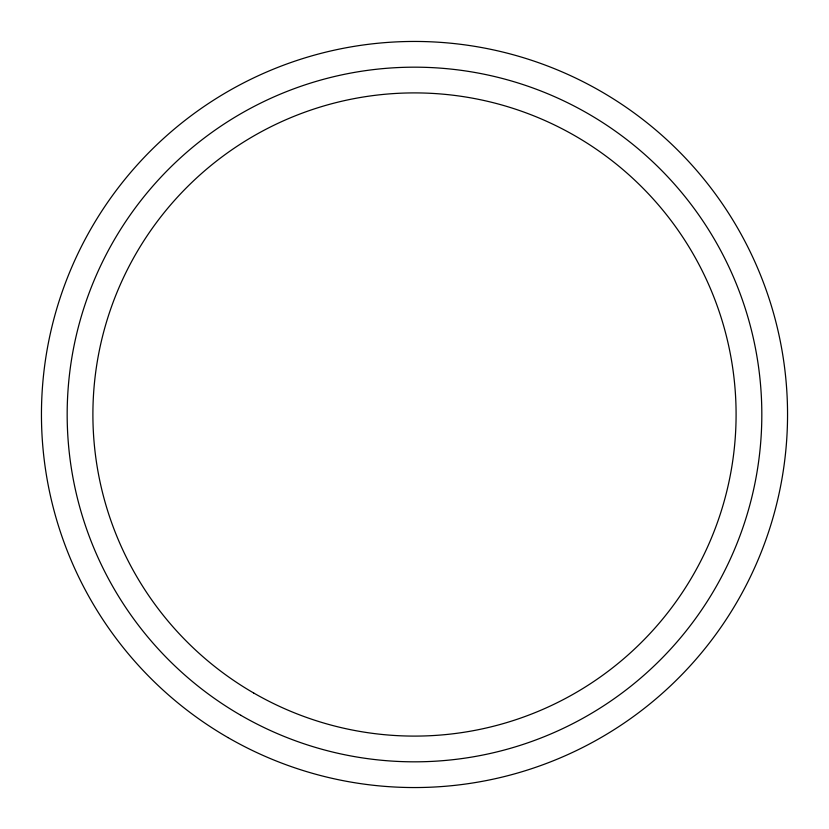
<?xml version="1.0" encoding="UTF-8"?>
<svg xmlns="http://www.w3.org/2000/svg" width="829" height="829" viewBox="0 0 829 829"><rect width="100%" height="100%" fill="white"/><g stroke="black" fill="none" stroke-linecap="round" stroke-linejoin="round"><path stroke-width="1.24" d="M240.835 715.292A347.32 347.32 0 0 0 761.82 414.5A347.32 347.32 0 0 0 240.835 113.708A347.32 347.32 0 0 0 240.835 715.292M253.705 693.013A321.59 321.59 0 0 0 736.09 414.5A321.59 321.59 0 0 0 253.705 135.987A321.59 321.59 0 0 0 253.705 693.013M227.975 737.572A373.05 373.05 0 0 0 787.55 414.5A373.05 373.05 0 0 0 227.975 91.428A373.05 373.05 0 0 0 227.975 737.572"/></g></svg>
